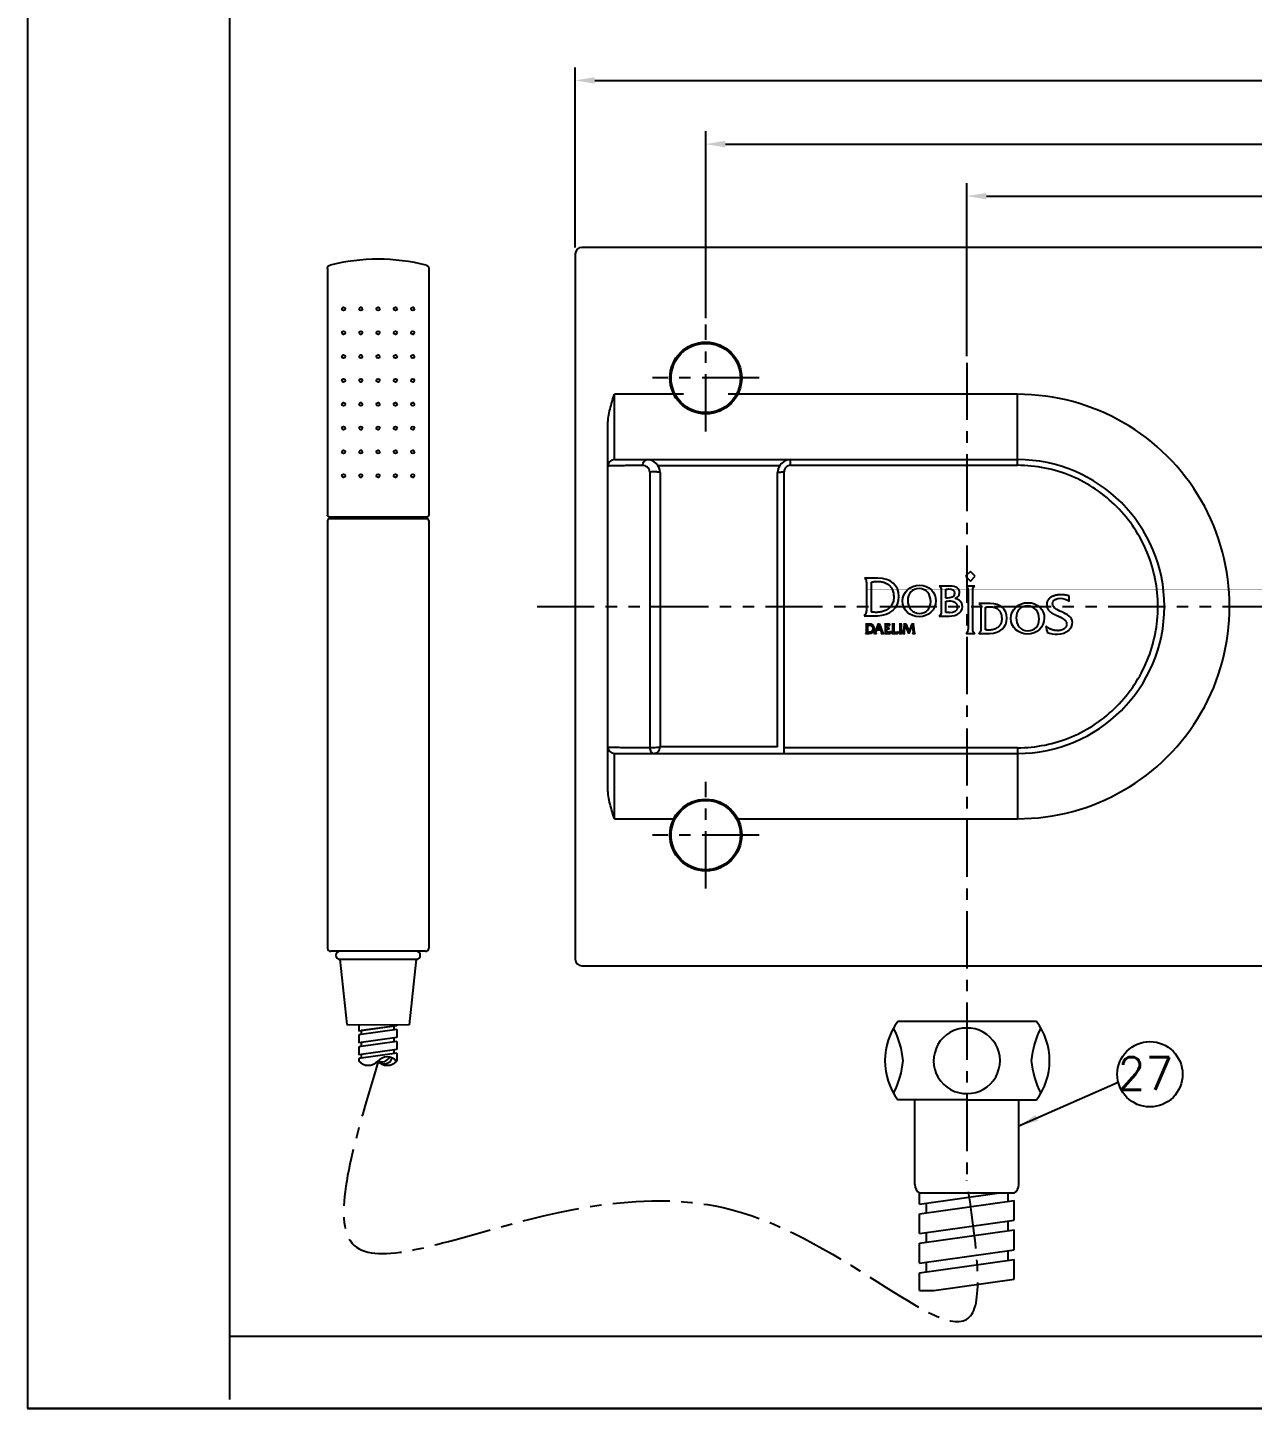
# Model space of a CAD drawing. Extents: x 9929 to 10523, y -4155 to -3735.
# Drawn here: x 9928.6 to 10116.2, y -4154.7 to -3943.2 of the extents above; entities that cross this region are included whole.
import ezdxf

# ---------------------------------------------------------------- set-up
doc = ezdxf.new("R2010")
doc.units = 0
doc.header["$LTSCALE"] = 7
doc.header["$MEASUREMENT"] = 0
for name, pattern in [('CENTER', [2, 1.25, -0.25, 0.25, -0.25]), ('HIDDEN', [0.375, 0.25, -0.125]), ('PHANTOM', [2.5, 1.25, -0.25, 0.25, -0.25, 0.25, -0.25])]:
    doc.linetypes.add(name, pattern=pattern)
doc.layers.get('0').update_dxf_attribs({"color": 2, "linetype": 'CONTINUOUS'})
for name, color, linetype in [('02___PRT_ALL_AXES', 7, 'CONTINUOUS'), ('CENTER', 1, 'CENTER'), ('CL', 1, 'CENTER'), ('D', 2, 'CONTINUOUS'), ('DIM', 2, 'CONTINUOUS'), ('DWG', 7, 'CONTINUOUS'), ('HD', 3, 'HIDDEN')]:
    doc.layers.add(name, color=color, linetype=linetype)
doc.styles.add('GHS', font='ROMANS.shx', dxfattribs={"bigfont": 'GHS.shx'})
doc.dimstyles.new('STANDARD$7', dxfattribs={"dimscale": 0, "dimtxt": 3.5, "dimasz": 3, "dimexe": 2, "dimexo": 1, "dimgap": 1, "dimtad": 1, "dimdec": 4, "dimdsep": 46, "dimtxsty": 'GHS', "dimcen": 1, "dimclrd": 256, "dimclre": 256, "dimclrt": 256, "dimadec": 4, "dimazin": 2, "dimtfac": 1, "dimtdec": 4, "dimtmove": 0, "dimatfit": 0, "dimfxl": 0, "dimtolj": 1, "dimtzin": 0, "dimlwd": -1, "dimlwe": -1, "dimarcsym": 0})

msp = doc.modelspace()

# ---------------------------------------------------------------- linework, layer by layer
for p, q in [((9928.55336, -3734.6617), (9928.55336, -4154.6617)), ((9928.55336, -4154.6617), (10522.55336, -4154.6617)), ((10522.55336, -4154.6617), (9928.55336, -4154.6617))]:
    msp.add_line(p, q)
at = {"color": 4}
for p, q in [((9959.55336, -4153.28313), (9959.55336, -3768.6617)), ((10508.55336, -4143.6617), (9959.55336, -4143.6617))]:
    msp.add_line(p, q, dxfattribs=at)
at = {"color": 7, "linetype": 'Continuous'}
for p, q in [((10291.43602, -3976.86394), (10013.43596, -3976.86394)), ((10012.43596, -3977.86394), (10012.43596, -4085.86394)), ((9974.49777, -3980.07262), (9974.49777, -4017.86785)), ((9989.99486, -3980.07262), (9989.99486, -4017.86785)), ((10018.43596, -4009.36394), (10018.43596, -3999.36394)), ((10080.18598, -4010.23831), (10080.18599, -3999.36399)), ((10017.43596, -4059.78077), (10017.43596, -4003.94691)), ((10018.43596, -4009.36394), (10080.18598, -4009.36399)), ((10023.86179, -4011.26472), (10023.86177, -4053.46796)), ((10025.11111, -4010.27926), (10043.7718, -4010.27926)), ((10044.43596, -4054.36394), (10044.43596, -4011.24412)), ((10045.43596, -4010.23828), (10045.43596, -4009.36396)), ((10045.43596, -4010.23828), (10080.18598, -4010.23831)), ((10025.43596, -4011.36395), (10025.43596, -4053.36394)), ((10043.43596, -4053.36394), (10043.43596, -4011.36396)), ((9974.49632, -4018.66785), (9974.49632, -4084.16785)), ((9974.74632, -4018.11785), (9989.74482, -4018.11785)), ((9974.74632, -4018.11785), (9974.74632, -4018.41785)), ((9989.74632, -4018.41785), (9974.74632, -4018.41785)), ((9989.74632, -4018.11785), (9989.74632, -4018.41785)), ((9989.99632, -4018.66785), (9989.99632, -4084.16785)), ((10043.43596, -4053.36394), (10025.43596, -4053.36394)), ((10080.18598, -4053.48962), (10044.43596, -4053.48962)), ((10080.18598, -4053.48962), (10080.18598, -4064.36394)), ((10018.43596, -4054.36394), (10080.18598, -4054.36394)), ((10018.43596, -4064.36394), (10018.43596, -4054.36394)), ((9989.49632, -4084.66785), (9974.99632, -4084.66785)), ((9976.39507, -4085.89285), (9988.09757, -4085.89285)), ((10013.43596, -4086.86394), (10219.7539, -4086.86394))]:
    msp.add_line(p, q, dxfattribs=at)
at = {"color": 7, "linetype": 'Continuous', "lineweight": -3}
msp.add_line((10063.13329, -4095.41088), (10062.00579, -4095.41088), dxfattribs=at)
at = {"color": 7, "linetype": 'Continuous'}
for centre, radius in [((9976.94632, -3986.28618), 0.25), ((9979.59632, -3986.28618), 0.25), ((9982.24632, -3986.28618), 0.25), ((9984.89632, -3986.28618), 0.25), ((9987.54632, -3986.28618), 0.25), ((9976.94632, -3989.93618), 0.25), ((9979.59632, -3989.93618), 0.25), ((9982.24632, -3989.93618), 0.25), ((9984.89632, -3989.93618), 0.25), ((9987.54632, -3989.93618), 0.25), ((10032.43596, -3996.86394), 5.5), ((10032.43596, -3996.86394), 5.30506), ((9976.94632, -3993.58618), 0.25), ((9979.59632, -3993.58618), 0.25), ((9982.24632, -3993.58618), 0.25), ((9984.89632, -3993.58618), 0.25), ((9987.54632, -3993.58618), 0.25), ((9976.94632, -3997.23618), 0.25), ((9979.59632, -3997.23618), 0.25), ((9982.24632, -3997.23618), 0.25), ((9984.89632, -3997.23618), 0.25), ((9987.54632, -3997.23618), 0.25), ((9976.94632, -4000.88618), 0.25), ((9979.59632, -4000.88618), 0.25), ((9982.24632, -4000.88618), 0.25), ((9984.89632, -4000.88618), 0.25), ((9987.54632, -4000.88618), 0.25), ((9976.94632, -4004.53618), 0.25), ((9979.59632, -4004.53618), 0.25), ((9982.24632, -4004.53618), 0.25), ((9984.89632, -4004.53618), 0.25), ((9987.54632, -4004.53618), 0.25), ((9976.94632, -4008.18618), 0.25), ((9979.59632, -4008.18618), 0.25), ((9982.24632, -4008.18618), 0.25), ((9984.89632, -4008.18618), 0.25), ((9987.54632, -4008.18618), 0.25), ((9976.94632, -4011.83618), 0.25), ((9979.59632, -4011.83618), 0.25), ((9982.24632, -4011.83618), 0.25), ((9984.89632, -4011.83618), 0.25), ((9987.54632, -4011.83618), 0.25), ((10032.43596, -4066.86394), 5.5), ((10032.43596, -4066.86394), 5.30506)]:
    msp.add_circle(centre, radius, dxfattribs=at)
for centre, radius, start, end in [((10013.43596, -3977.86394), 1, 90, 180), ((9982.24632, -4008.66785), 29.99962, 75.775913, 104.224087), ((10080.18604, -4031.86396), 32.49998, 269.9999001, 90.0006004), ((10018.43596, -4010.36394), 1, 89.9999526, 180.0000001), ((10023.43596, -4011.36394), 2, 359.9997064, 89.9999832), ((10045.43596, -4011.36396), 2, 89.9999524, 180.0000117), ((10080.18598, -4031.86396), 22.49997, 270, 90), ((9974.74632, -4018.66785), 0.25, 90, 180), ((9989.74632, -4018.66785), 0.25, 0, 90), ((10018.43596, -4053.36394), 1, 180, 270), ((10024.43596, -4053.36394), 1, 269.9991992, 359.9999979), ((9974.99632, -4084.16785), 0.5, 180, 270), ((9976.39507, -4085.28035), 0.6125, 90, 270), ((9988.09757, -4085.28035), 0.6125, 270, 90), ((9989.49632, -4084.16785), 0.5, 270, 0), ((10013.43596, -4085.86394), 1, 180, 270)]:
    msp.add_arc(centre, radius, start, end, dxfattribs=at)
for points in [[(9974.49777, -3980.07262), (9974.50099, -3980.01616)], [(9974.50099, -3980.01616), (9974.52508, -3979.90964), (9974.60315, -3979.7656), (9974.72373, -3979.65443), (9974.77069, -3979.62722)], [(9974.77069, -3979.62722), (9974.87496, -3979.58795)], [(9989.61767, -3979.58795), (9989.67157, -3979.60493)], [(9989.67157, -3979.60493), (9989.76891, -3979.65443), (9989.88948, -3979.7656), (9989.96755, -3979.90964), (9989.99164, -3980.01616)], [(9989.99164, -3980.01616), (9989.99486, -3980.07262)], [(9974.50001, -4017.90109), (9974.49777, -4017.86785)], [(9974.71464, -4018.11562), (9974.65279, -4018.0991), (9974.57117, -4018.04479), (9974.51661, -4017.96305), (9974.50001, -4017.90109)], [(9974.74782, -4018.11785), (9974.71464, -4018.11562)], [(9989.80965, -4018.10927), (9989.74482, -4018.11785)], [(9989.99262, -4017.90109), (9989.97603, -4017.96305), (9989.92147, -4018.04479), (9989.83984, -4018.0991), (9989.80965, -4018.10927)], [(9989.99486, -4017.86785), (9989.99262, -4017.90109)]]:
    msp.add_spline(points, degree=3, dxfattribs=at)
for points, knots in [([(10017.43596, -4003.94691), (10017.43596, -4003.55477), (10017.5138, -4002.77036), (10017.8421, -4001.23468), (10018.20016, -4000.11166), (10018.43822, -3999.36396)], [0, 0, 0, 0, 0.249908929, 0.499928485, 1, 1, 1, 1]), ([(10022.13297, -4010.27048), (10021.78088, -4010.27298), (10021.11615, -4010.27867), (10020.18172, -4010.28894), (10019.37506, -4010.2997), (10018.78661, -4010.30937), (10018.38555, -4010.31754), (10018.13875, -4010.3235), (10017.92893, -4010.32972), (10017.75643, -4010.33626), (10017.62223, -4010.34317), (10017.53342, -4010.34922), (10017.48283, -4010.35438), (10017.4573, -4010.35747), (10017.445, -4010.36044), (10017.43577, -4010.36255), (10017.43577, -4010.36445)], [0, 0, 0, 0, 0.224748971, 0.424318579, 0.596493872, 0.739693325, 0.799982667, 0.852549293, 0.897264354, 0.934000672, 0.962664152, 0.983214461, 0.990438494, 0.995626767, 0.99878769, 1, 1, 1, 1]), ([(10022.79062, -4010.2664), (10022.73477, -4010.2667), (10022.51555, -4010.26791), (10022.29633, -4010.26932), (10022.13297, -4010.27048)], [0, 0, 0, 0, 0.254784462, 1, 1, 1, 1]), ([(10023.86179, -4011.26472), (10023.86194, -4011.11319), (10023.78834, -4010.81898), (10023.51306, -4010.49123), (10023.16392, -4010.30395), (10022.91261, -4010.26922), (10022.79062, -4010.2664)], [0, 0, 0, 0, 0.28119529, 0.53716473, 0.773558336, 1, 1, 1, 1]), ([(10022.7931, -4010.26582), (10022.80068, -4010.14685), (10022.8413, -4009.92038), (10022.97888, -4009.62672), (10023.18015, -4009.41909), (10023.35529, -4009.36394), (10023.43596, -4009.36394)], [0, 0, 0, 0, 0.29743576, 0.567321194, 0.798741688, 1, 1, 1, 1]), ([(10025.43596, -4011.36393), (10025.43594, -4011.3475), (10025.37317, -4011.31811), (10025.27583, -4011.2963), (10025.10282, -4011.27106), (10024.88897, -4011.25416), (10024.63888, -4011.24332), (10024.29396, -4011.2406), (10024.03368, -4011.24984), (10023.86458, -4011.26416)], [0, 0, 0, 0, 0.030977166, 0.101280868, 0.209711815, 0.349255345, 0.509837016, 0.680084805, 1, 1, 1, 1]), ([(10043.43601, -4011.36395), (10043.43603, -4011.35386), (10043.46545, -4011.33156), (10043.52154, -4011.31463), (10043.61494, -4011.29394), (10043.79438, -4011.26964), (10044.0724, -4011.24931), (10044.30833, -4011.24413), (10044.43594, -4011.24413)], [0, 0, 0, 0, 0.029682408, 0.089629439, 0.182500003, 0.305577143, 0.624650162, 1, 1, 1, 1]), ([(10045.43596, -4010.23829), (10045.30509, -4010.24023), (10045.04057, -4010.29037), (10044.70854, -4010.51704), (10044.48631, -4010.85095), (10044.43828, -4011.11411), (10044.43596, -4011.24412)], [0, 0, 0, 0, 0.250845348, 0.501161001, 0.750776485, 1, 1, 1, 1]), ([(10080.18598, -4053.48962), (10081.59624, -4053.48864), (10084.42396, -4053.20919), (10088.49186, -4051.96211), (10092.23529, -4049.94269), (10095.50933, -4047.23106), (10098.19213, -4043.93343), (10100.18388, -4040.17582), (10101.40997, -4036.10095), (10101.82396, -4031.86405), (10101.41001, -4027.62716), (10100.18395, -4023.55231), (10098.19226, -4019.7947), (10095.50951, -4016.49704), (10092.23546, -4013.78538), (10088.49201, -4011.76583), (10084.42403, -4010.51883), (10081.59626, -4010.23913), (10080.18598, -4010.23829)], [0, 0, 0, 0, 0.062554672, 0.125076035, 0.18755107, 0.249992555, 0.312436868, 0.374915537, 0.437440955, 0.499998769, 0.562556401, 0.625081296, 0.687559406, 0.75000357, 0.812445613, 0.874921597, 0.93744436, 1, 1, 1, 1]), ([(10017.43577, -4053.36338), (10017.43577, -4053.36596), (10017.44893, -4053.36816), (10017.46575, -4053.37219), (10017.50157, -4053.37577), (10017.57211, -4053.38212), (10017.69617, -4053.38908), (10017.88328, -4053.39668), (10018.1235, -4053.4038), (10018.4152, -4053.41077), (10018.75771, -4053.41771), (10019.31219, -4053.42746), (10020.12178, -4053.43859), (10021.22496, -4053.44964), (10022.49162, -4053.46013), (10023.38892, -4053.46573), (10023.86177, -4053.46796)], [0, 0, 0, 0, 0.001202066, 0.00441384, 0.009699852, 0.017065484, 0.038025469, 0.067255225, 0.104654621, 0.150094932, 0.203442306, 0.26451028, 0.408889723, 0.581267021, 0.779337273, 1, 1, 1, 1]), ([(10025.43596, -4053.36394), (10025.43596, -4053.36948), (10025.42198, -4053.38252), (10025.37737, -4053.4093), (10025.27119, -4053.43865), (10025.10444, -4053.46041), (10024.7975, -4053.48643), (10024.37855, -4053.49784), (10024.03354, -4053.48168), (10023.86453, -4053.46852)], [0, 0, 0, 0, 0.010420957, 0.031062579, 0.102315268, 0.21086122, 0.350402669, 0.680801323, 1, 1, 1, 1]), ([(10023.86453, -4053.46852), (10023.86778, -4053.58663), (10023.90943, -4053.80913), (10024.02828, -4054.09858), (10024.2039, -4054.30575), (10024.36381, -4054.36392), (10024.43596, -4054.36394)], [0, 0, 0, 0, 0.308814174, 0.584088364, 0.811429498, 1, 1, 1, 1]), ([(10018.43571, -4064.36394), (10018.19922, -4063.61585), (10017.84275, -4062.49259), (10017.5137, -4060.95726), (10017.43603, -4060.17289), (10017.43603, -4059.78077)], [0, 0, 0, 0, 0.500065471, 0.750078796, 1, 1, 1, 1])]:
    msp.add_open_spline(points, degree=3, knots=knots, dxfattribs=at)
at = {"layer": '02___PRT_ALL_AXES', "color": 7, "linetype": 'Continuous'}
for p, q in [((10028.99903, -3999.36395), (10018.43822, -3999.36396)), ((10080.1857, -3999.36396), (10035.87288, -3999.36395)), ((10018.43571, -4064.36394), (10027.53698, -4064.36394)), ((10037.33493, -4064.36394), (10080.18598, -4064.36394))]:
    msp.add_line(p, q, dxfattribs=at)
at = {"layer": 'CENTER', "color": 1, "lineweight": -3, "ltscale": 2}
msp.add_open_spline([(10072.85906, -4126.33448), (10072.85906, -4126.33327), (10072.85906, -4126.33205), (10072.85906, -4126.33084)], degree=3, dxfattribs=at)
at = {"layer": 'CL'}
for p, q in [((10032.43596, -4005.03625), (10032.43596, -3988.69161)), ((10072.43596, -3994.52407), (10072.43596, -4087.86394)), ((10072.43596, -3994.52407), (10072.43596, -4119.71231)), ((10040.60829, -3996.86394), (10024.26364, -3996.86394)), ((10032.43596, -4075.03626), (10032.43596, -4058.69162)), ((10040.60829, -4066.86394), (10024.26364, -4066.86394))]:
    msp.add_line(p, q, dxfattribs=at)
msp.add_spline([(9982.2433, -4101.54188), (9977.52988, -4128.17911), (10036.29762, -4124.20029), (10073.17807, -4140.2548), (10072.43596, -4119.71231)], degree=3, dxfattribs=at)
at = {"layer": 'D'}
for p, q in [((10032.43596, -3987.69161), (10032.43596, -3959.04882)), ((10035.43596, -3961.04882), (10269.43596, -3961.04882)), ((10072.43596, -3993.52407), (10072.43596, -3967.01147)), ((10075.43596, -3969.01147), (10229.43596, -3969.01147)), ((10058.77983, -4027.5094), (10056.75736, -4027.5094)), ((10057.82407, -4028.12444), (10057.8637, -4028.11544)), ((10057.82407, -4032.68833), (10057.82407, -4028.12444)), ((10072.96602, -4026.48906), (10072.23272, -4027.2222)), ((10072.23272, -4027.2222), (10072.96602, -4027.9556)), ((10073.69946, -4027.22246), (10072.96602, -4026.48906)), ((10072.96602, -4027.9556), (10073.69946, -4027.22246)), ((10068.20853, -4028.72915), (10068.20853, -4028.74998)), ((10069.22599, -4030.57593), (10069.22599, -4029.21006)), ((10072.30406, -4028.72915), (10072.30406, -4028.74998)), ((10073.62819, -4028.72915), (10072.30406, -4028.72915)), ((10073.62819, -4028.74998), (10073.62819, -4028.72915)), ((10088.10795, -4031.08676), (10088.10795, -4030.24615)), ((10069.22599, -4032.75728), (10069.22599, -4031.03596)), ((10074.27913, -4031.39332), (10074.27913, -4031.41419)), ((10075.29663, -4035.42868), (10075.29663, -4031.97166)), ((10056.70635, -4033.26603), (10058.73531, -4033.26603)), ((10060.63206, -4034.53009), (10060.62547, -4034.53009)), ((10060.63206, -4034.78488), (10060.63206, -4034.53009)), ((10068.20853, -4033.29414), (10068.20853, -4033.31503)), ((10056.9195, -4034.54094), (10056.9195, -4034.54753)), ((10056.9195, -4035.9674), (10056.9195, -4035.97411)), ((10057.2375, -4035.802), (10057.2375, -4034.72182)), ((10058.17756, -4035.9674), (10058.33316, -4035.97411)), ((10058.33316, -4035.97411), (10058.5783, -4035.97411)), ((10058.5783, -4035.97411), (10058.5783, -4035.9674)), ((10058.64795, -4035.43621), (10059.19681, -4035.43621)), ((10058.70457, -4035.27493), (10058.92018, -4034.72607)), ((10059.1336, -4035.27493), (10058.70457, -4035.27493)), ((10058.71977, -4034.54094), (10058.71977, -4034.54753)), ((10059.06394, -4034.54094), (10058.71977, -4034.54094)), ((10058.92018, -4034.72607), (10059.1336, -4035.27493)), ((10059.2838, -4035.9674), (10059.2838, -4035.97411)), ((10059.2838, -4035.97411), (10059.73047, -4035.97411)), ((10059.73047, -4035.97411), (10059.73047, -4035.9674)), ((10059.82622, -4034.54094), (10059.82622, -4034.54753)), ((10059.82622, -4035.9674), (10059.82622, -4035.97411)), ((10059.82622, -4035.97411), (10060.73436, -4035.97411)), ((10060.14636, -4035.11825), (10060.14636, -4034.71304)), ((10060.14636, -4035.79121), (10060.14636, -4035.27493)), ((10060.50791, -4035.10501), (10060.50126, -4035.10501)), ((10060.50126, -4035.33603), (10060.50791, -4035.33603)), ((10060.50791, -4035.33603), (10060.50791, -4035.10501)), ((10060.62547, -4034.78488), (10060.63206, -4034.78488)), ((10060.73436, -4035.97411), (10060.83234, -4035.68886)), ((10060.83234, -4035.68886), (10060.82591, -4035.68886)), ((10060.96091, -4034.54094), (10060.96091, -4034.54753)), ((10061.37679, -4034.54094), (10060.96091, -4034.54094)), ((10060.96091, -4035.9674), (10060.96091, -4035.97411)), ((10060.96091, -4035.97411), (10061.85607, -4035.97411)), ((10061.57724, -4035.81731), (10061.28104, -4035.79775)), ((10061.37679, -4034.54753), (10061.37679, -4034.54094)), ((10061.85607, -4035.97411), (10061.96931, -4035.68439)), ((10061.96931, -4035.68439), (10061.96271, -4035.68439)), ((10062.08028, -4034.54094), (10062.08028, -4034.54753)), ((10062.49415, -4034.54094), (10062.08028, -4034.54094)), ((10062.08028, -4035.9674), (10062.08028, -4035.97411)), ((10062.08028, -4035.97411), (10062.49415, -4035.97411)), ((10062.49415, -4034.54753), (10062.49415, -4034.54094)), ((10062.49415, -4035.97411), (10062.49415, -4035.9674)), ((10062.57034, -4035.9674), (10062.57034, -4035.97411)), ((10062.57034, -4035.97411), (10062.92534, -4035.97411)), ((10062.74899, -4034.54094), (10062.74899, -4034.54753)), ((10063.1301, -4034.54094), (10062.74899, -4034.54094)), ((10062.92534, -4035.97411), (10062.92534, -4035.9674)), ((10063.93157, -4034.67816), (10063.56996, -4035.60161)), ((10063.58527, -4036.00234), (10064.07315, -4034.75446)), ((10064.34102, -4034.54094), (10063.96427, -4034.54094)), ((10064.07315, -4034.75446), (10064.1972, -4035.80407)), ((10064.10803, -4035.9674), (10064.10803, -4035.97411)), ((10064.10803, -4035.97411), (10064.52829, -4035.97411)), ((10064.34102, -4034.54753), (10064.34102, -4034.54094)), ((10064.52829, -4035.97411), (10064.52829, -4035.9674)), ((10072.30406, -4035.95476), (10072.30406, -4035.97564)), ((10072.30406, -4035.97564), (10073.62819, -4035.97564)), ((10073.62819, -4035.97564), (10073.62819, -4035.95476)), ((10074.27913, -4035.95836), (10074.27913, -4035.97912))]:
    msp.add_line(p, q, dxfattribs=at)
at = {"layer": 'D', "color": 7}
msp.add_line((10083.10105, -4095.41088), (10061.86553, -4095.41088), dxfattribs=at)
at = {"layer": 'D'}
msp.add_circle((10100.47233, -4103.4939), 5, dxfattribs=at)
for centre, radius, start, end in [((9980.73698, -4100.15068), 1.9692, 222.5796091, 317.4203909), ((9983.63698, -4102.81547), 1.9692, 42.5796091, 137.4203909), ((9982.75845, -4100.20364), 1.40126, 245.9317181, 331.2507903), ((9983.14912, -4100.61792), 1.29392, 221.9617827, 343.0713955), ((9983.63698, -4100.15068), 1.9692, 222.5796091, 317.4203909)]:
    msp.add_arc(centre, radius, start, end, dxfattribs=at)
for points, weights, knots in [([(10056.75736, -4027.5094), (10057.01155, -4027.68222), (10057.04316, -4028.05838), (10057.04316, -4028.39006), (10057.04304, -4028.44202), (10057.04253, -4028.49398), (10057.04163, -4028.54593), (10057.04117, -4028.59047), (10057.04072, -4028.63502), (10057.04027, -4028.67956), (10057.04027, -4029.79764), (10057.04027, -4030.91572), (10057.04027, -4032.0338), (10057.04061, -4032.08459), (10057.04096, -4032.13538), (10057.0413, -4032.18618), (10057.0418, -4032.2338), (10057.04229, -4032.28074), (10057.04229, -4032.327), (10057.04229, -4032.6951), (10057.00811, -4033.01626), (10056.70635, -4033.26603)], [1, 1, 1, 1, 0.999980595323, 0.999980595323, 1, 1, 1, 1, 1, 1, 1, 1, 1, 1, 1, 1, 1, 1, 1, 1], [-39.614393831, -39.614393831, -39.614393831, -39.614393831, -38.614393831, -38.614393831, -38.614393831, -38.458514369, -38.458514369, -38.458514369, -37.261152214, -37.261152214, -37.261152214, -7.209352214, -7.209352214, -7.209352214, -5.844120538, -5.844120538, -5.844120538, -4.844120538, -4.844120538, -4.844120538, -3.844120538, -3.844120538, -3.844120538, -3.844120538]), ([(10057.8637, -4028.11544), (10058.16345, -4028.0477), (10058.44123, -4028.01477), (10058.71296, -4028.01477), (10060.33688, -4028.01477), (10061.23117, -4028.87674), (10061.23117, -4030.44202), (10061.23117, -4032.15347), (10059.78939, -4032.7607), (10058.55475, -4032.7607), (10058.32306, -4032.76243), (10058.09236, -4032.74099), (10057.86496, -4032.69661), (10057.85133, -4032.69385), (10057.8377, -4032.69109), (10057.82407, -4032.68833)], [1, 1, 1, 1, 1, 1, 1, 1, 1, 1, 0.996663356639, 0.996663356639, 1, 1, 1, 1], [-45.627374489, -45.627374489, -45.627374489, -45.627374489, -44.627374489, -44.627374489, -44.627374489, -43.627374489, -43.627374489, -43.627374489, -42.627374489, -42.627374489, -42.627374489, -41.933453196, -41.933453196, -41.933453196, -41.559713541, -41.559713541, -41.559713541, -41.559713541]), ([(10088.10795, -4030.24615), (10087.69475, -4030.12293), (10087.26798, -4030.06145), (10086.8368, -4030.06303), (10085.83183, -4030.06303), (10084.65823, -4030.45423), (10084.65823, -4031.5567), (10084.65823, -4032.53671), (10085.50897, -4032.91718), (10086.33159, -4033.28516), (10087.04499, -4033.60426), (10087.71882, -4033.90564), (10087.71882, -4034.58181), (10087.71882, -4035.2212), (10086.94819, -4035.56177), (10086.39208, -4035.56177), (10085.74485, -4035.56177), (10085.06187, -4035.31777), (10084.53136, -4034.90723)], [1, 0.992835872071, 0.992835872071, 1, 1, 1, 1, 1, 1, 1, 1, 1, 1, 1, 1, 1, 1, 1, 1], [0, 0, 0, 0, 1.288892439, 1.288892439, 1.288892439, 2.288892439, 2.288892439, 2.288892439, 3.288892439, 3.288892439, 3.288892439, 4.288892439, 4.288892439, 4.288892439, 5.288892439, 5.288892439, 5.288892439, 6.288892439, 6.288892439, 6.288892439, 6.288892439]), ([(10075.29663, -4031.97166), (10075.50225, -4031.9223), (10075.71214, -4031.89666), (10075.92359, -4031.89509), (10077.08748, -4031.89509), (10077.77069, -4032.50854), (10077.77069, -4033.72803), (10077.77069, -4034.93383), (10076.84376, -4035.47718), (10075.80544, -4035.47718), (10075.63447, -4035.47857), (10075.46426, -4035.46235), (10075.29663, -4035.42868)], [1, 0.995665190377, 0.995665190377, 1, 1, 1, 1, 1, 1, 1, 0.996455609572, 0.996455609572, 1], [0, 0, 0, 0, 0.632994861, 0.632994861, 0.632994861, 1.632994861, 1.632994861, 1.632994861, 2.632994861, 2.632994861, 2.632994861, 3.14501705, 3.14501705, 3.14501705, 3.14501705]), ([(10057.2375, -4034.72182), (10057.3018, -4034.70623), (10057.36748, -4034.69817), (10057.43364, -4034.69773), (10057.79726, -4034.69773), (10058.01079, -4034.88935), (10058.01079, -4035.27052), (10058.01079, -4035.64744), (10057.72107, -4035.81731), (10057.39653, -4035.81731), (10057.34309, -4035.8177), (10057.28989, -4035.81257), (10057.2375, -4035.802)], [1, 0.995549269824, 0.995549269824, 1, 1, 1, 1, 1, 1, 1, 0.99645864901, 0.99645864901, 1], [0, 0, 0, 0, 0.198056877, 0.198056877, 0.198056877, 1.198056877, 1.198056877, 1.198056877, 2.198056877, 2.198056877, 2.198056877, 2.358105131, 2.358105131, 2.358105131, 2.358105131]), ([(10060.14636, -4034.71304), (10060.21986, -4034.70123), (10060.29412, -4034.69611), (10060.36855, -4034.69773), (10060.46867, -4034.69773), (10060.55805, -4034.70645), (10060.62547, -4034.78488)], [1, 0.997269123416, 0.997269123416, 1, 1, 1, 1], [0, 0, 0, 0, 0.223023819, 0.223023819, 0.223023819, 1.223023819, 1.223023819, 1.223023819, 1.223023819]), ([(10060.82591, -4035.68886), (10060.71289, -4035.78559), (10060.57115, -4035.83078), (10060.423, -4035.81731), (10060.33078, -4035.80861), (10060.23857, -4035.79991), (10060.14636, -4035.79121)], [1, 0.947562408702, 0.947562408702, 1, 1, 1, 1], [0, 0, 0, 0, 0.434350082, 0.434350082, 0.434350082, 2.923862376, 2.923862376, 2.923862376, 2.923862376])]:
    msp.add_rational_spline(points, weights, degree=3, knots=knots, dxfattribs=at)
for points, knots in [([(10058.73531, -4033.26603), (10060.6708, -4033.26603), (10062.02256, -4032.06044), (10062.02256, -4030.33434), (10062.02256, -4028.59187), (10060.78002, -4027.5094), (10058.77983, -4027.5094)], [-2, -2, -2, -2, -1, -1, -1, 0, 0, 0, 0]), ([(10065.1946, -4028.61068), (10063.73129, -4028.5758), (10062.58129, -4029.68399), (10062.58129, -4031.00811), (10062.58129, -4032.43703), (10063.74513, -4033.42648), (10065.1251, -4033.42648), (10066.51207, -4033.42648), (10067.69002, -4032.39485), (10067.69002, -4030.97323), (10067.69002, -4029.71881), (10066.65839, -4028.60359), (10065.1946, -4028.61068)], [0, 0, 0, 0, 1, 1, 1, 2, 2, 2, 3, 3, 3, 4, 4, 4, 4]), ([(10065.14626, -4029.11234), (10066.24709, -4029.11234), (10066.89542, -4030.09525), (10066.89542, -4031.11275), (10066.89542, -4032.15118), (10066.2194, -4032.9247), (10065.15994, -4032.9247), (10064.06574, -4032.9247), (10063.37567, -4031.92098), (10063.37567, -4030.94544), (10063.37567, -4029.893), (10064.06574, -4029.11234), (10065.14626, -4029.11234)], [0, 0, 0, 0, 1, 1, 1, 2, 2, 2, 3, 3, 3, 4, 4, 4, 4]), ([(10070.62003, -4030.64569), (10071.01728, -4030.47157), (10071.31696, -4030.20669), (10071.31696, -4029.73964), (10071.31696, -4029.11943), (10070.78036, -4028.72915), (10069.8602, -4028.72915), (10069.30964, -4028.72915), (10068.75908, -4028.72915), (10068.20853, -4028.72915)], [14.4899, 14.4899, 14.4899, 14.4899, 15.4899, 15.4899, 15.4899, 16.4899, 16.4899, 16.4899, 31.2878, 31.2878, 31.2878, 31.2878]), ([(10068.20853, -4028.74998), (10068.56414, -4028.88253), (10068.51526, -4029.39128), (10068.51526, -4029.70476), (10068.51526, -4030.58064), (10068.51526, -4031.45651), (10068.51526, -4032.33239)], [31.4744, 31.4744, 31.4744, 31.4744, 32.4744, 32.4744, 32.4744, 56.0163, 56.0163, 56.0163, 56.0163]), ([(10069.22599, -4029.21006), (10069.38169, -4029.19373), (10069.53739, -4029.1774), (10069.6931, -4029.16107), (10070.11127, -4029.11943), (10070.55724, -4029.37039), (10070.55724, -4029.85109), (10070.55724, -4030.42279), (10069.90918, -4030.57593), (10069.45619, -4030.57593), (10069.37946, -4030.57593), (10069.30272, -4030.57593), (10069.22599, -4030.57593)], [12.2373, 12.2373, 12.2373, 12.2373, 16.445251783, 16.445251783, 16.445251783, 17.445251783, 17.445251783, 17.445251783, 18.445251783, 18.445251783, 18.445251783, 20.507751783, 20.507751783, 20.507751783, 20.507751783]), ([(10072.61068, -4029.71178), (10072.61068, -4031.47448), (10072.61068, -4033.23718), (10072.61068, -4034.99988), (10072.61068, -4035.3138), (10072.65231, -4035.82936), (10072.30406, -4035.95476)], [-123.23, -123.23, -123.23, -123.23, -75.852, -75.852, -75.852, -74.852, -74.852, -74.852, -74.852]), ([(10073.62819, -4035.95476), (10073.27971, -4035.82249), (10073.32157, -4035.3138), (10073.32157, -4034.99988), (10073.32157, -4033.23718), (10073.32157, -4031.47448), (10073.32157, -4029.71178), (10073.32157, -4029.39809), (10073.27971, -4028.88253), (10073.62819, -4028.74998)], [-62.6145, -62.6145, -62.6145, -62.6145, -61.6145, -61.6145, -61.6145, -14.2365, -14.2365, -14.2365, -13.2365, -13.2365, -13.2365, -13.2365]), ([(10068.20853, -4033.31503), (10068.59184, -4033.31503), (10068.97516, -4033.31503), (10069.35847, -4033.31503), (10069.88112, -4033.31503), (10070.43194, -4033.33579), (10070.91967, -4033.09893), (10071.38651, -4032.87603), (10071.75595, -4032.41589), (10071.75595, -4031.87929), (10071.75595, -4031.19614), (10071.2472, -4030.77807), (10070.62003, -4030.64569)], [1.1871, 1.1871, 1.1871, 1.1871, 11.4899, 11.4899, 11.4899, 12.4899, 12.4899, 12.4899, 13.4899, 13.4899, 13.4899, 14.4899, 14.4899, 14.4899, 14.4899]), ([(10069.22599, -4031.03596), (10069.38861, -4031.02668), (10069.55123, -4031.01739), (10069.71386, -4031.00811), (10070.32742, -4030.97323), (10070.98251, -4031.2659), (10070.98251, -4031.94202), (10070.98251, -4032.60413), (10070.40399, -4032.869), (10069.83261, -4032.81308), (10069.63041, -4032.79448), (10069.4282, -4032.77588), (10069.22599, -4032.75728)], [15.4219, 15.4219, 15.4219, 15.4219, 19.800015034, 19.800015034, 19.800015034, 20.800015034, 20.800015034, 20.800015034, 21.800015034, 21.800015034, 21.800015034, 27.257965657, 27.257965657, 27.257965657, 27.257965657]), ([(10074.27913, -4035.97912), (10074.83666, -4035.97912), (10075.39419, -4035.97912), (10075.95172, -4035.97912), (10077.5128, -4035.97912), (10078.5653, -4035.01743), (10078.5653, -4033.64441), (10078.5653, -4032.25751), (10077.57536, -4031.39332), (10075.9866, -4031.39332), (10075.41744, -4031.39332), (10074.84828, -4031.39332), (10074.27913, -4031.39332)], [1.186, 1.186, 1.186, 1.186, 16.1714, 16.1714, 16.1714, 17.1714, 17.1714, 17.1714, 18.1714, 18.1714, 18.1714, 33.4693, 33.4693, 33.4693, 33.4693]), ([(10074.27913, -4031.41419), (10074.63424, -4031.51883), (10074.58563, -4032.02758), (10074.58563, -4032.3481), (10074.58563, -4033.22398), (10074.58563, -4034.09986), (10074.58563, -4034.97574)], [33.6563, 33.6563, 33.6563, 33.6563, 34.6563, 34.6563, 34.6563, 58.1983, 58.1983, 58.1983, 58.1983]), ([(10081.80214, -4031.27488), (10080.33871, -4031.24), (10079.18856, -4032.3481), (10079.18856, -4033.67237), (10079.18856, -4035.10114), (10080.35245, -4036.09057), (10081.73227, -4036.09057), (10083.1195, -4036.09057), (10084.29734, -4035.05911), (10084.29734, -4033.63749), (10084.29734, -4032.38297), (10083.26588, -4031.26785), (10081.80214, -4031.27488)], [0, 0, 0, 0, 1, 1, 1, 2, 2, 2, 3, 3, 3, 4, 4, 4, 4]), ([(10081.75319, -4031.77661), (10082.85441, -4031.77661), (10083.50274, -4032.75951), (10083.50274, -4033.77701), (10083.50274, -4034.81529), (10082.82694, -4035.58891), (10081.76715, -4035.58891), (10080.67312, -4035.58891), (10079.98316, -4034.58524), (10079.98316, -4033.60954), (10079.98316, -4032.55715), (10080.67312, -4031.77661), (10081.75319, -4031.77661)], [0, 0, 0, 0, 1, 1, 1, 2, 2, 2, 3, 3, 3, 4, 4, 4, 4]), ([(10086.29421, -4036.09352), (10087.73321, -4036.09352), (10088.62395, -4035.16572), (10088.62395, -4034.30605), (10088.62395, -4033.45629), (10087.77485, -4033.06825), (10086.95365, -4032.69296), (10086.23884, -4032.36624), (10085.56336, -4032.05761), (10085.56336, -4031.45888), (10085.56336, -4030.82107), (10086.21093, -4030.59473), (10086.7654, -4030.59473), (10087.251, -4030.59473), (10087.76232, -4030.78586), (10088.10795, -4031.08676)], [-14, -14, -14, -14, -13, -13, -13, -12, -12, -12, -11, -11, -11, -10, -10, -10, -9, -9, -9, -9]), ([(10060.62547, -4034.53009), (10060.59724, -4034.54541), (10060.56006, -4034.54094), (10060.52311, -4034.54094), (10060.29082, -4034.54094), (10060.05852, -4034.54094), (10059.82622, -4034.54094)], [-31.103991128, -31.103991128, -31.103991128, -31.103991128, -30.103991128, -30.103991128, -30.103991128, -23.860291128, -23.860291128, -23.860291128, -23.860291128]), ([(10056.9195, -4035.97411), (10057.09377, -4035.97411), (10057.26804, -4035.97411), (10057.4423, -4035.97411), (10057.93008, -4035.97411), (10058.25904, -4035.67354), (10058.25904, -4035.24453), (10058.25904, -4034.81115), (10057.94969, -4034.54094), (10057.45321, -4034.54094), (10057.27531, -4034.54094), (10057.0974, -4034.54094), (10056.9195, -4034.54094)], [1.0601, 1.0601, 1.0601, 1.0601, 5.7441, 5.7441, 5.7441, 6.7441, 6.7441, 6.7441, 7.7441, 7.7441, 7.7441, 12.5258, 12.5258, 12.5258, 12.5258]), ([(10056.9195, -4034.54753), (10057.03072, -4034.58006), (10057.01541, -4034.73915), (10057.01541, -4034.83932), (10057.01541, -4035.11298), (10057.01541, -4035.38664), (10057.01541, -4035.66031)], [12.5848, 12.5848, 12.5848, 12.5848, 13.5848, 13.5848, 13.5848, 20.9403, 20.9403, 20.9403, 20.9403]), ([(10058.71977, -4034.54753), (10058.82431, -4034.58006), (10058.78295, -4034.67157), (10058.75248, -4034.75), (10058.63121, -4035.05274), (10058.50995, -4035.35549), (10058.38869, -4035.65823), (10058.34089, -4035.78244), (10058.30373, -4035.90435), (10058.17756, -4035.9674)], [23.012191084, 23.012191084, 23.012191084, 23.012191084, 24.012191084, 24.012191084, 24.012191084, 32.777866205, 32.777866205, 32.777866205, 33.777866205, 33.777866205, 33.777866205, 33.777866205]), ([(10058.5783, -4035.9674), (10058.47376, -4035.92827), (10058.48897, -4035.86522), (10058.53465, -4035.7433), (10058.57241, -4035.64094), (10058.61018, -4035.53857), (10058.64795, -4035.43621)], [37.429661067, 37.429661067, 37.429661067, 37.429661067, 38.429661067, 38.429661067, 38.429661067, 41.362344134, 41.362344134, 41.362344134, 41.362344134]), ([(10059.73047, -4035.9674), (10059.60626, -4035.90435), (10059.56713, -4035.78244), (10059.51694, -4035.65823), (10059.36594, -4035.2858), (10059.21494, -4034.91337), (10059.06394, -4034.54094)], [8.0680089, 8.0680089, 8.0680089, 8.0680089, 9.0680089, 9.0680089, 9.0680089, 19.869691084, 19.869691084, 19.869691084, 19.869691084]), ([(10059.19681, -4035.43621), (10059.23598, -4035.53857), (10059.27515, -4035.64094), (10059.31431, -4035.7433), (10059.37312, -4035.89558), (10059.39067, -4035.91967), (10059.2838, -4035.9674)], [0, 0, 0, 0, 2.9459089, 2.9459089, 2.9459089, 3.9459089, 3.9459089, 3.9459089, 3.9459089]), ([(10059.82622, -4034.54753), (10059.93719, -4034.58885), (10059.92422, -4034.74792), (10059.92422, -4034.84804), (10059.92422, -4035.1217), (10059.92422, -4035.39536), (10059.92422, -4035.66902), (10059.92422, -4035.76712), (10059.93719, -4035.92827), (10059.82622, -4035.9674)], [-23.801291128, -23.801291128, -23.801291128, -23.801291128, -22.801291128, -22.801291128, -22.801291128, -15.445791128, -15.445791128, -15.445791128, -14.445791128, -14.445791128, -14.445791128, -14.445791128]), ([(10060.50126, -4035.10501), (10060.47526, -4035.11825), (10060.44039, -4035.11825), (10060.40551, -4035.11825), (10060.31912, -4035.11825), (10060.23274, -4035.11825), (10060.14636, -4035.11825)], [-42.457091128, -42.457091128, -42.457091128, -42.457091128, -41.457091128, -41.457091128, -41.457091128, -39.135291128, -39.135291128, -39.135291128, -39.135291128]), ([(10060.14636, -4035.27493), (10060.20009, -4035.27493), (10060.25383, -4035.27493), (10060.30756, -4035.27493), (10060.37509, -4035.27493), (10060.46649, -4035.27281), (10060.50126, -4035.33603)], [-47.090391128, -47.090391128, -47.090391128, -47.090391128, -45.646091128, -45.646091128, -45.646091128, -44.646091128, -44.646091128, -44.646091128, -44.646091128]), ([(10060.96091, -4034.54753), (10061.07204, -4034.58885), (10061.0589, -4034.74792), (10061.0589, -4034.84804), (10061.0589, -4035.1217), (10061.0589, -4035.39536), (10061.0589, -4035.66902), (10061.0589, -4035.76712), (10061.07204, -4035.92827), (10060.96091, -4035.9674)], [-21.281646654, -21.281646654, -21.281646654, -21.281646654, -20.281646654, -20.281646654, -20.281646654, -12.926146654, -12.926146654, -12.926146654, -11.926146654, -11.926146654, -11.926146654, -11.926146654]), ([(10061.28104, -4035.79775), (10061.28104, -4035.48118), (10061.28104, -4035.16461), (10061.28104, -4034.84804), (10061.28104, -4034.75), (10061.26589, -4034.58885), (10061.37679, -4034.54753)], [-34.634446654, -34.634446654, -34.634446654, -34.634446654, -26.125646654, -26.125646654, -26.125646654, -25.125646654, -25.125646654, -25.125646654, -25.125646654]), ([(10062.17619, -4034.84804), (10062.17619, -4035.1217), (10062.17619, -4035.39536), (10062.17619, -4035.66902), (10062.17619, -4035.76712), (10062.18916, -4035.92827), (10062.08028, -4035.9674)], [-26.3652, -26.3652, -26.3652, -26.3652, -19.0097, -19.0097, -19.0097, -18.0097, -18.0097, -18.0097, -18.0097]), ([(10062.49415, -4035.9674), (10062.38526, -4035.92626), (10062.39834, -4035.76712), (10062.39834, -4035.66902), (10062.39834, -4035.39536), (10062.39834, -4035.1217), (10062.39834, -4034.84804), (10062.39834, -4034.75), (10062.38526, -4034.58885), (10062.49415, -4034.54753)], [-14.1815, -14.1815, -14.1815, -14.1815, -13.1815, -13.1815, -13.1815, -5.826, -5.826, -5.826, -4.826, -4.826, -4.826, -4.826]), ([(10062.74899, -4034.54753), (10062.84915, -4034.60192), (10062.82523, -4034.68901), (10062.81646, -4034.75), (10062.77509, -4035.05425), (10062.73372, -4035.3585), (10062.69235, -4035.66275), (10062.67486, -4035.78026), (10062.66184, -4035.88685), (10062.57034, -4035.9674)], [-76.046177462, -76.046177462, -76.046177462, -76.046177462, -75.046177462, -75.046177462, -75.046177462, -66.793232599, -66.793232599, -66.793232599, -65.793232599, -65.793232599, -65.793232599, -65.793232599]), ([(10062.92534, -4035.9674), (10062.823, -4035.92173), (10062.8382, -4035.82609), (10062.85569, -4035.69311), (10062.89706, -4035.38096), (10062.93842, -4035.0688), (10062.97978, -4034.75665)], [-62.492432599, -62.492432599, -62.492432599, -62.492432599, -61.492432599, -61.492432599, -61.492432599, -53.028989018, -53.028989018, -53.028989018, -53.028989018]), ([(10062.97978, -4034.75665), (10063.11773, -4035.08404), (10063.25567, -4035.41144), (10063.39361, -4035.73884), (10063.44587, -4035.86097), (10063.47639, -4035.91967), (10063.58527, -4036.00234)], [-53.028989018, -53.028989018, -53.028989018, -53.028989018, -43.48002165, -43.48002165, -43.48002165, -42.48002165, -42.48002165, -42.48002165, -42.48002165]), ([(10063.56996, -4035.60161), (10063.43353, -4035.28144), (10063.2971, -4034.96127), (10063.16067, -4034.6411), (10063.14749, -4034.6107), (10063.1301, -4034.578), (10063.1301, -4034.54312), (10063.1301, -4034.54239), (10063.1301, -4034.54167), (10063.1301, -4034.54094)], [-89.893402136, -89.893402136, -89.893402136, -89.893402136, -80.539177462, -80.539177462, -80.539177462, -79.539177462, -79.539177462, -79.539177462, -79.519677462, -79.519677462, -79.519677462, -79.519677462]), ([(10063.96427, -4034.54094), (10063.96427, -4034.54167), (10063.96427, -4034.54239), (10063.96427, -4034.54312), (10063.96427, -4034.58885), (10063.94906, -4034.6325), (10063.93157, -4034.67816)], [-1.0195, -1.0195, -1.0195, -1.0195, -1, -1, -1, 0, 0, 0, 0]), ([(10064.52829, -4035.9674), (10064.44119, -4035.90664), (10064.43034, -4035.84773), (10064.41722, -4035.74538), (10064.36933, -4035.38891), (10064.32145, -4035.03245), (10064.27356, -4034.67598)], [-16.121066266, -16.121066266, -16.121066266, -16.121066266, -15.121066266, -15.121066266, -15.121066266, -5.4539, -5.4539, -5.4539, -5.4539])]:
    msp.add_open_spline(points, degree=3, knots=knots, dxfattribs=at)
for points in [[(10072.30406, -4028.74998), (10072.65961, -4028.88253), (10072.61068, -4029.39128), (10072.61068, -4029.71178)], [(10068.51526, -4032.33239), (10068.51526, -4032.6529), (10068.55711, -4033.16166), (10068.20853, -4033.29414)], [(10057.01541, -4035.66031), (10057.01541, -4035.78903), (10057.02844, -4035.89345), (10056.9195, -4035.9674)], [(10061.96271, -4035.68439), (10061.85383, -4035.77589), (10061.72538, -4035.82609), (10061.57724, -4035.81731)], [(10062.08028, -4034.54753), (10062.1915, -4034.58885), (10062.17619, -4034.74792), (10062.17619, -4034.84804)], [(10064.1972, -4035.80407), (10064.1972, -4035.87808), (10064.18423, -4035.94358), (10064.10803, -4035.9674)], [(10064.27356, -4034.67598), (10064.27356, -4034.62579), (10064.28887, -4034.56268), (10064.34102, -4034.54753)], [(10074.58563, -4034.97574), (10074.58563, -4035.38677), (10074.62738, -4035.72139), (10074.27913, -4035.95836)], [(10084.53136, -4034.90723), (10084.58204, -4035.12533), (10084.73595, -4035.78903), (10084.7475, -4035.8383)], [(10084.7475, -4035.8383), (10085.21534, -4036.00692), (10085.73515, -4036.09352), (10086.29421, -4036.09352)]]:
    msp.add_open_spline(points, degree=3, dxfattribs=at)
for points in [[(10035.43596, -3960.54882), (10035.43596, -3961.54882), (10032.43596, -3961.04882)], [(10075.43596, -3968.51147), (10075.43596, -3969.51147), (10072.43596, -3969.01147)]]:
    msp.add_solid(points, dxfattribs=at)
at = {"layer": 'DIM'}
for p, q in [((10012.43596, -3976.86394), (10012.43596, -3949.29418)), ((10015.43596, -3951.29418), (10289.43596, -3951.29418))]:
    msp.add_line(p, q, dxfattribs=at)
msp.add_solid([(10015.43596, -3950.79418), (10015.43596, -3951.79418), (10012.43596, -3951.29418)], dxfattribs=at)
at = {"layer": 'DWG'}
for p, q in [((9976.39507, -4085.89285), (9977.461, -4095.88393)), ((9988.09757, -4085.89285), (9986.9762, -4095.9017)), ((9977.461, -4095.88393), (9986.9762, -4095.9017)), ((9979.28698, -4095.88734), (9979.28698, -4096.87252)), ((9985.08698, -4096.05739), (9979.28698, -4096.87252)), ((9985.08698, -4096.64959), (9979.28698, -4097.46473)), ((9979.28698, -4097.46473), (9979.28698, -4098.67652)), ((9985.08698, -4097.86139), (9979.28698, -4098.67652)), ((9984.68698, -4096.1136), (9979.68698, -4096.81631)), ((9979.68698, -4097.4222), (9979.68698, -4096.81631)), ((9984.68698, -4096.7195), (9984.68698, -4096.1136)), ((9984.68698, -4098.5235), (9984.68698, -4097.9176)), ((9985.08698, -4095.89818), (9985.08698, -4096.05739)), ((9985.08698, -4096.64959), (9985.08698, -4097.86139)), ((9985.08698, -4098.46728), (9979.28698, -4099.28242)), ((9979.28698, -4099.28242), (9979.28698, -4100.49421)), ((9985.08698, -4099.67908), (9979.28698, -4100.49421)), ((9979.68698, -4099.2262), (9979.68698, -4098.62031)), ((9984.68698, -4100.34119), (9984.68698, -4099.73529)), ((9985.08698, -4098.46728), (9985.08698, -4099.67908)), ((9985.08698, -4100.27128), (9979.28698, -4101.08642)), ((9979.28698, -4101.08642), (9979.28698, -4101.48308)), ((9979.68698, -4101.04389), (9979.68698, -4100.438)), ((9985.08698, -4100.27128), (9985.08698, -4101.48308)), ((10072.48329, -4107.41088), (10061.86553, -4107.41088)), ((10064.48565, -4110.29734), (10064.48565, -4107.41088)), ((10072.48329, -4107.41088), (10083.10105, -4107.41088)), ((10080.38565, -4110.37358), (10080.38565, -4107.41088)), ((10064.48565, -4120.39624), (10064.48565, -4110.29734)), ((10080.38565, -4120.39624), (10080.38565, -4110.37358)), ((10065.18565, -4123.38056), (10077.06602, -4121.71088)), ((10078.68565, -4121.71088), (10065.18565, -4121.71088)), ((10065.18565, -4123.38056), (10065.18565, -4121.71088)), ((10065.18565, -4124.86107), (10079.68565, -4122.82323)), ((10066.18565, -4123.24002), (10066.18565, -4124.72053)), ((10078.68565, -4121.71088), (10078.68565, -4122.96377)), ((10079.68565, -4121.71088), (10078.68565, -4121.71088)), ((10079.68565, -4125.85271), (10079.68565, -4122.82323)), ((10065.18565, -4127.89056), (10065.18565, -4124.86107)), ((10065.18565, -4127.89056), (10079.68565, -4125.85271)), ((10065.18565, -4129.37107), (10079.68565, -4127.33323)), ((10078.68565, -4125.99325), (10078.68565, -4127.47377)), ((10079.68565, -4130.36271), (10079.68565, -4127.33323)), ((10065.18565, -4132.40056), (10065.18565, -4129.37107)), ((10066.18565, -4127.75002), (10066.18565, -4129.23053)), ((10065.18565, -4132.40056), (10079.68565, -4130.36271)), ((10078.68565, -4130.46903), (10078.68565, -4131.98377)), ((10065.18565, -4133.88107), (10079.68565, -4131.84323)), ((10065.18565, -4136.60457), (10065.18565, -4133.88107)), ((10066.18565, -4132.22579), (10066.18565, -4133.74053)), ((10079.68565, -4134.87271), (10079.68565, -4131.84323)), ((10067.36283, -4136.60457), (10079.68565, -4134.87271)), ((10065.18565, -4136.60457), (10067.36283, -4136.60457))]:
    msp.add_line(p, q, dxfattribs=at)
for centre, radius, start, end in [((10069.86553, -4101.41088), 10, 143.1301024, 180), ((10075.10105, -4101.41088), 10, 0, 36.8698976), ((10049.07354, -4102.65287), 13.64471, 5.1319064, 27.2302294), ((10072.36553, -4101.43236), 5.02287, 90, 271.3434116), ((10072.4837, -4101.4312), 5.02287, 269.7810786, 91.3480931), ((10095.89304, -4102.65287), 13.64471, 152.7697706, 174.8680936), ((10069.86553, -4101.41088), 10, 180, 216.8698976), ((10049.07354, -4100.16889), 13.64471, 332.7697706, 354.8680936), ((10095.89304, -4100.16889), 13.64471, 185.1319064, 207.2302294), ((10075.10105, -4101.41088), 10, 323.1301024, 360), ((10065.98496, -4120.44159), 1.5, 178.2676347, 237.8), ((10078.88633, -4120.44159), 1.5, 302.2, 1.7323653)]:
    msp.add_arc(centre, radius, start, end, dxfattribs=at)
at = {"layer": 'HD', "linetype": 'PHANTOM'}
msp.add_line((10006.5891, -4031.86394), (10297.5891, -4031.86394), dxfattribs=at)

# ---------------------------------------------------------------- texts
at = {"layer": 'DWG', "style": 'GHS'}
msp.add_text('27', height=5, dxfattribs=at).set_placement((10095.49464, -4105.87676))

# ---------------------------------------------------------------- leaders
at = {"layer": 'D'}
msp.add_leader([(10080.38565, -4111.39011), (10095.61884, -4104.6954)], dimstyle='STANDARD$7', override={"dimscale": 1, "dimtad": 0, "dimcen": 0, "dimtfac": 0.5, "dimtix": 1, "dimtmove": 2}, dxfattribs=at)

doc.saveas('drawing.dxf')
